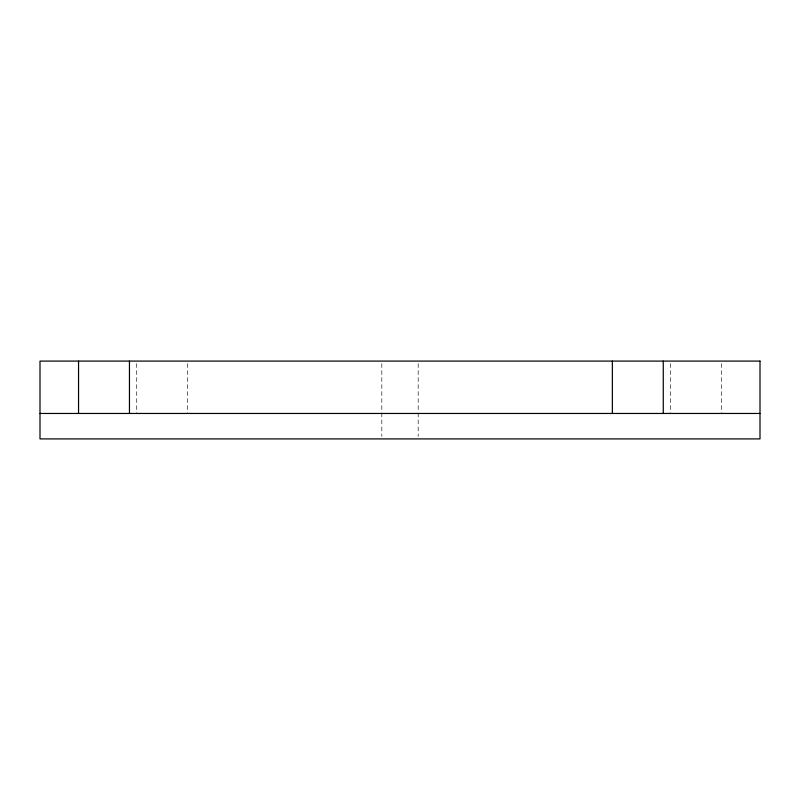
<?xml version="1.0" encoding="UTF-8"?>
<svg xmlns="http://www.w3.org/2000/svg" width="800" height="800" viewBox="0 0 800 800"><rect width="100%" height="100%" fill="white"/><g stroke="black" fill="none" stroke-linecap="round" stroke-linejoin="round"><path stroke-width="0.6" stroke-dasharray="4 3" d="M721.45 363.59L721.45 413.46M670.55 363.59L670.55 413.46M418.18 363.56L418.18 411.73M418.18 412.97L418.18 436.44M381.82 363.56L381.82 411.73M381.82 412.89L381.82 436.44M187.64 363.59L187.64 413.46M136.73 363.59L136.73 413.46"/><path stroke-width="1.2" d="M40 413.46L760 413.46M663.27 361.09L663.27 413.46M612.36 361.09L612.36 413.46M129.45 361.09L129.45 413.46M78.55 361.09L78.55 413.46M760 361.09L40 361.09L40 438.91L760 438.91L760 361.09"/></g></svg>
